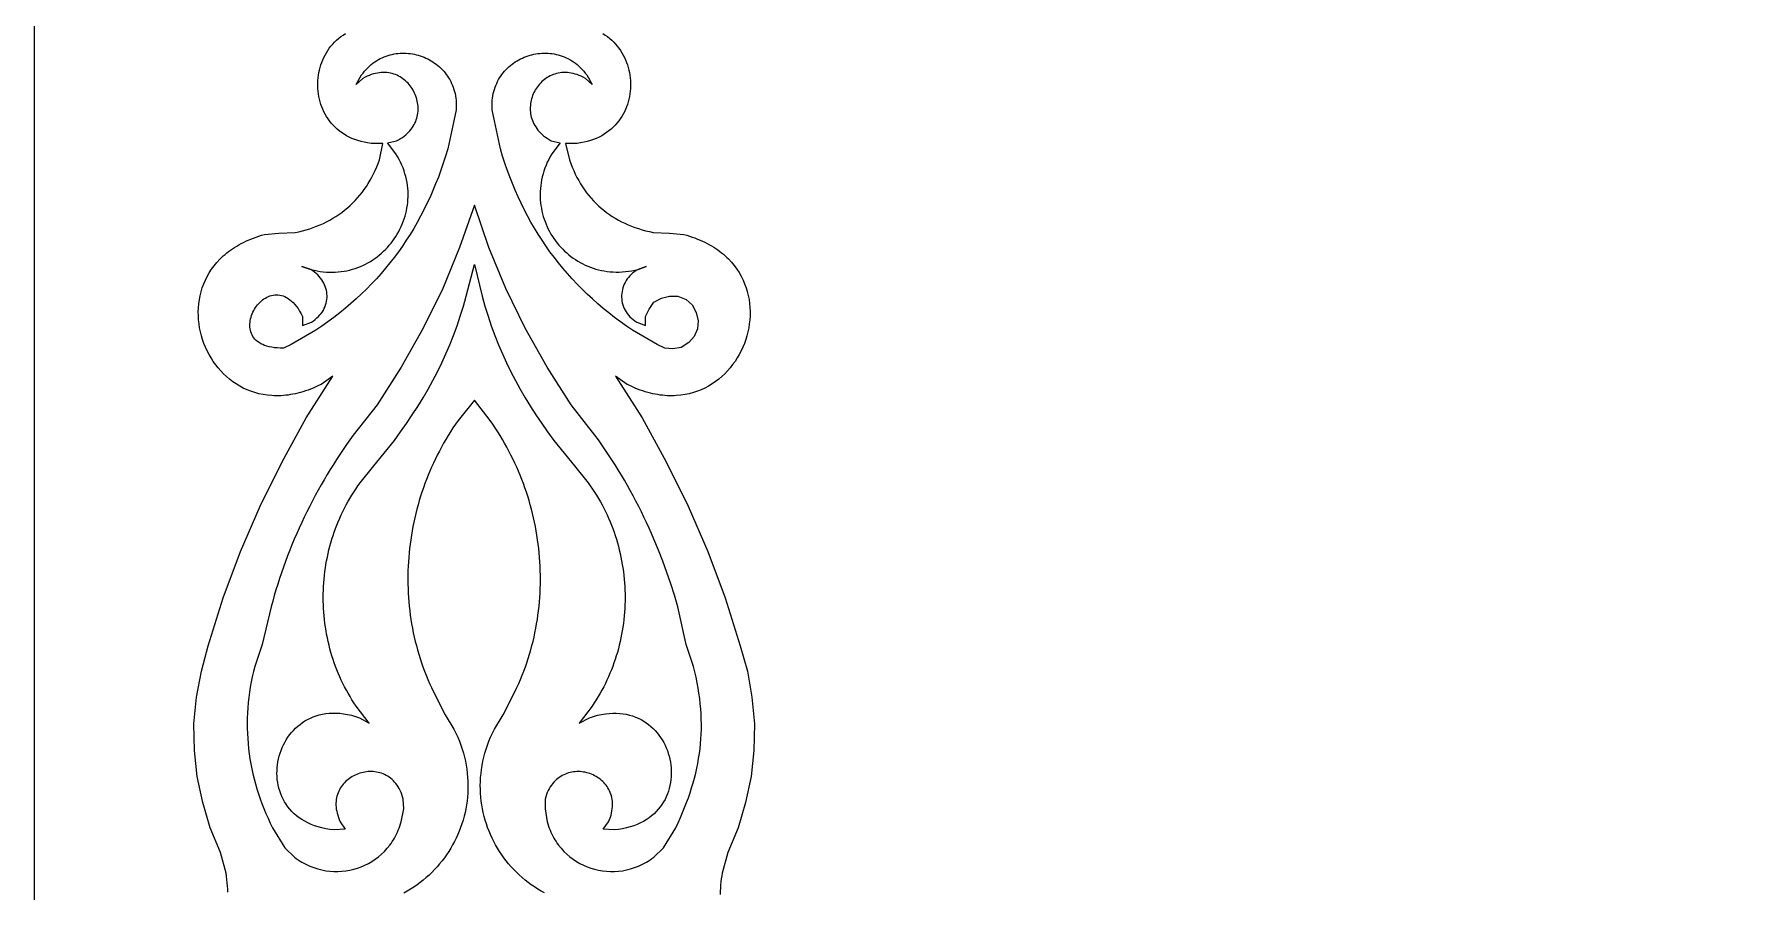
# Model space of a CAD drawing. Extents: x 1253 to 3196, y -152 to 898.
# Drawn here: x 1253 to 1790, y 116 to 385 of the extents above; entities that cross this region are included whole.
import ezdxf

# ---------------------------------------------------------------- set-up
doc = ezdxf.new("R2010")
doc.units = 0
doc.layers.add('LAYER_1', color=18, linetype='CONTINUOUS')

msp = doc.modelspace()

# ---------------------------------------------------------------- linework, layer by layer
at = {"layer": 'LAYER_1'}
for points in [[(2652.53, 897.74), (1252.53, 897.74), (1252.53, -152.26), (2652.53, -152.26)], [(1332.99, 287.97), (1330.63, 286.89), (1329.62, 286.89), (1328.66, 286.93), (1327.76, 287.01), (1326.92, 287.13), (1326.14, 287.29), (1325.4, 287.49), (1324.72, 287.72), (1324.1, 287.98), (1323.52, 288.27), (1322.99, 288.6), (1322.51, 288.94), (1322.08, 289.32), (1321.69, 289.71), (1321.35, 290.13), (1321.05, 290.57), (1320.79, 291.02), (1320.58, 291.49), (1320.4, 291.97), (1320.27, 292.47), (1320.17, 292.97), (1320.11, 293.48), (1320.09, 294), (1320.1, 294.53), (1320.14, 295.05), (1320.22, 295.58), (1320.32, 296.11), (1320.46, 296.63), (1320.63, 297.15), (1320.83, 297.66), (1321.05, 298.16), (1321.3, 298.65), (1321.57, 299.13), (1321.87, 299.59), (1322.19, 300.04), (1322.53, 300.47), (1322.89, 300.88), (1323.27, 301.27), (1323.66, 301.64), (1324.08, 301.98), (1324.51, 302.29), (1324.95, 302.57), (1325.41, 302.83), (1325.88, 303.05), (1326.36, 303.23), (1326.86, 303.38), (1327.36, 303.49), (1327.87, 303.56), (1328.38, 303.59), (1328.9, 303.57), (1329.43, 303.51), (1329.96, 303.4), (1330.49, 303.24), (1331.02, 303.02), (1331.55, 302.76), (1332.08, 302.44), (1332.61, 302.06), (1333.14, 301.62), (1333.66, 301.13), (1334.18, 300.57), (1334.69, 299.94), (1335.19, 299.25), (1335.68, 298.49), (1336.16, 297.66), (1336.63, 296.76), (1336.63, 293.97), (1339.42, 295.05), (1340.03, 295.45), (1340.59, 295.88), (1341.11, 296.33), (1341.59, 296.8), (1342.03, 297.29), (1342.43, 297.78), (1342.8, 298.3), (1343.12, 298.82), (1343.4, 299.36), (1343.64, 299.91), (1343.84, 300.46), (1344.01, 301.02), (1344.13, 301.59), (1344.22, 302.16), (1344.26, 302.73), (1344.27, 303.31), (1344.24, 303.88), (1344.17, 304.46), (1344.06, 305.03), (1343.91, 305.59), (1343.73, 306.16), (1343.5, 306.71), (1343.24, 307.25), (1342.94, 307.79), (1342.61, 308.32), (1342.23, 308.83), (1341.82, 309.33), (1341.37, 309.81), (1340.89, 310.28), (1340.37, 310.72), (1339.81, 311.15), (1339.21, 311.56), (1336.42, 312.42), (1339.21, 311.56), (1340.19, 311.31), (1341.17, 311.1), (1342.13, 310.94), (1343.1, 310.81), (1344.05, 310.72), (1345, 310.67), (1345.94, 310.66), (1346.87, 310.69), (1347.79, 310.75), (1348.69, 310.85), (1349.59, 310.98), (1350.48, 311.15), (1351.35, 311.35), (1352.21, 311.59), (1353.06, 311.85), (1353.9, 312.15), (1354.72, 312.47), (1355.52, 312.83), (1356.31, 313.21), (1357.08, 313.63), (1357.84, 314.06), (1358.58, 314.53), (1359.29, 315.02), (1360, 315.54), (1360.68, 316.08), (1361.34, 316.64), (1361.98, 317.23), (1362.6, 317.84), (1363.2, 318.47), (1363.77, 319.12), (1364.33, 319.79), (1364.86, 320.48), (1365.36, 321.18), (1365.84, 321.91), (1366.3, 322.65), (1366.73, 323.4), (1367.13, 324.17), (1367.51, 324.96), (1367.85, 325.75), (1368.17, 326.56), (1368.47, 327.39), (1368.73, 328.22), (1368.96, 329.06), (1369.16, 329.92), (1369.33, 330.78), (1369.47, 331.65), (1369.57, 332.53), (1369.64, 333.41), (1369.68, 334.3), (1369.69, 335.2), (1369.66, 336.1), (1369.59, 337), (1369.49, 337.9), (1369.35, 338.81), (1369.17, 339.72), (1368.96, 340.63), (1368.7, 341.54), (1368.41, 342.44), (1368.08, 343.35), (1367.71, 344.25), (1367.3, 345.15), (1366.84, 346.04), (1366.35, 346.93), (1365.81, 347.82), (1363.24, 351.25), (1366.02, 351.89), (1366.67, 352.22), (1367.29, 352.58), (1367.87, 352.95), (1368.41, 353.33), (1368.92, 353.74), (1369.4, 354.16), (1369.84, 354.59), (1370.25, 355.04), (1370.63, 355.5), (1370.97, 355.97), (1371.29, 356.45), (1371.57, 356.94), (1371.82, 357.44), (1372.05, 357.95), (1372.24, 358.47), (1372.4, 358.99), (1372.54, 359.51), (1372.65, 360.04), (1372.73, 360.57), (1372.78, 361.11), (1372.81, 361.64), (1372.81, 362.18), (1372.79, 362.71), (1372.74, 363.24), (1372.66, 363.77), (1372.56, 364.29), (1372.44, 364.81), (1372.3, 365.32), (1372.13, 365.83), (1371.94, 366.33), (1371.72, 366.82), (1371.49, 367.29), (1371.23, 367.76), (1370.96, 368.22), (1370.66, 368.66), (1370.35, 369.09), (1370.01, 369.5), (1369.66, 369.9), (1369.29, 370.28), (1368.9, 370.64), (1368.49, 370.99), (1368.07, 371.31), (1367.63, 371.61), (1367.18, 371.89), (1366.71, 372.15), (1366.22, 372.39), (1365.73, 372.6), (1365.21, 372.78), (1364.69, 372.94), (1364.15, 373.07), (1363.6, 373.17), (1363.03, 373.24), (1362.46, 373.28), (1361.87, 373.29), (1361.28, 373.26), (1360.67, 373.21), (1360.05, 373.11), (1359.43, 372.99), (1358.8, 372.82), (1358.15, 372.62), (1357.5, 372.38), (1356.85, 372.1), (1356.18, 371.78), (1355.51, 371.41), (1353.37, 369.48), (1355.08, 372.49), (1355.55, 373.1), (1356.03, 373.69), (1356.53, 374.25), (1357.04, 374.77), (1357.57, 375.27), (1358.11, 375.73), (1358.66, 376.17), (1359.22, 376.57), (1359.79, 376.95), (1360.38, 377.3), (1360.97, 377.62), (1361.57, 377.91), (1362.17, 378.18), (1362.79, 378.41), (1363.41, 378.62), (1364.03, 378.81), (1364.66, 378.96), (1365.29, 379.09), (1365.93, 379.19), (1366.56, 379.27), (1367.2, 379.32), (1367.84, 379.35), (1368.48, 379.35), (1369.12, 379.33), (1369.75, 379.28), (1370.38, 379.21), (1371.01, 379.12), (1371.64, 379), (1372.25, 378.86), (1372.87, 378.69), (1373.48, 378.5), (1374.07, 378.29), (1374.67, 378.06), (1375.25, 377.81), (1375.82, 377.53), (1376.38, 377.24), (1376.93, 376.92), (1377.47, 376.58), (1378, 376.23), (1378.51, 375.85), (1379.01, 375.45), (1379.49, 375.03), (1379.96, 374.6), (1380.41, 374.14), (1380.84, 373.67), (1381.25, 373.18), (1381.65, 372.67), (1382.02, 372.14), (1382.38, 371.6), (1382.71, 371.04), (1383.02, 370.46), (1383.31, 369.86), (1383.57, 369.25), (1383.81, 368.63), (1384.03, 367.98), (1384.22, 367.33), (1384.38, 366.65), (1384.51, 365.97), (1384.62, 365.26), (1384.69, 364.55), (1384.74, 363.82), (1384.75, 363.07), (1384.74, 362.32), (1384.69, 361.55), (1384.04, 358.11), (1382.11, 349.32), (1381.43, 347.07), (1380.7, 344.85), (1379.94, 342.66), (1379.15, 340.5), (1378.31, 338.38), (1377.44, 336.29), (1376.54, 334.23), (1375.59, 332.2), (1374.61, 330.2), (1373.59, 328.24), (1372.53, 326.3), (1371.43, 324.4), (1370.29, 322.52), (1369.12, 320.68), (1367.9, 318.86), (1366.64, 317.08), (1365.34, 315.32), (1364, 313.6), (1362.62, 311.9), (1361.2, 310.24), (1359.73, 308.6), (1358.22, 306.99), (1356.67, 305.41), (1355.08, 303.86), (1353.44, 302.34), (1351.75, 300.85), (1350.03, 299.38), (1348.25, 297.94), (1346.44, 296.53), (1344.57, 295.15), (1342.67, 293.8), (1340.71, 292.47)], [(1447.76, 287.97), (1440.04, 292.47), (1438.11, 293.78), (1436.22, 295.12), (1434.38, 296.5), (1432.58, 297.9), (1430.82, 299.33), (1429.1, 300.8), (1427.42, 302.29), (1425.78, 303.82), (1424.18, 305.38), (1422.63, 306.96), (1421.11, 308.58), (1419.64, 310.22), (1418.2, 311.9), (1416.81, 313.61), (1415.46, 315.34), (1414.14, 317.11), (1412.87, 318.9), (1411.64, 320.73), (1410.45, 322.58), (1409.3, 324.47), (1408.19, 326.38), (1407.12, 328.32), (1406.09, 330.29), (1405.1, 332.29), (1404.15, 334.32), (1403.25, 336.38), (1402.38, 338.46), (1401.55, 340.58), (1400.76, 342.72), (1400.01, 344.89), (1399.3, 347.09), (1398.63, 349.32), (1396.7, 358.11), (1396.06, 361.55), (1396.01, 362.32), (1395.99, 363.07), (1396.01, 363.82), (1396.05, 364.55), (1396.13, 365.26), (1396.24, 365.97), (1396.37, 366.65), (1396.53, 367.33), (1396.72, 367.98), (1396.93, 368.63), (1397.17, 369.25), (1397.44, 369.86), (1397.72, 370.46), (1398.04, 371.04), (1398.37, 371.6), (1398.72, 372.14), (1399.1, 372.67), (1399.49, 373.18), (1399.91, 373.67), (1400.34, 374.14), (1400.79, 374.6), (1401.26, 375.03), (1401.74, 375.45), (1402.24, 375.85), (1402.75, 376.23), (1403.27, 376.58), (1403.81, 376.92), (1404.36, 377.24), (1404.93, 377.53), (1405.5, 377.81), (1406.08, 378.06), (1406.67, 378.29), (1407.27, 378.5), (1407.88, 378.69), (1408.49, 378.86), (1409.11, 379), (1409.73, 379.12), (1410.36, 379.21), (1411, 379.28), (1411.63, 379.33), (1412.27, 379.35), (1412.91, 379.35), (1413.54, 379.32), (1414.18, 379.27), (1414.82, 379.19), (1415.45, 379.09), (1416.09, 378.96), (1416.71, 378.81), (1417.34, 378.62), (1417.96, 378.41), (1418.57, 378.18), (1419.18, 377.91), (1419.78, 377.62), (1420.37, 377.3), (1420.95, 376.95), (1421.52, 376.57), (1422.09, 376.17), (1422.64, 375.73), (1423.18, 375.27), (1423.7, 374.77), (1424.21, 374.25), (1424.71, 373.69), (1425.2, 373.1), (1425.66, 372.49), (1427.38, 369.48), (1425.23, 371.41), (1424.58, 371.77), (1423.93, 372.08), (1423.29, 372.36), (1422.65, 372.6), (1422.03, 372.8), (1421.4, 372.96), (1420.79, 373.09), (1420.18, 373.18), (1419.58, 373.24), (1419, 373.27), (1418.42, 373.26), (1417.85, 373.23), (1417.29, 373.17), (1416.74, 373.07), (1416.21, 372.95), (1415.69, 372.8), (1415.17, 372.63), (1414.68, 372.43), (1414.19, 372.2), (1413.72, 371.95), (1413.27, 371.68), (1412.83, 371.39), (1412.4, 371.08), (1411.99, 370.75), (1411.6, 370.4), (1411.23, 370.03), (1410.87, 369.64), (1410.53, 369.24), (1410.21, 368.83), (1409.91, 368.39), (1409.63, 367.95), (1409.36, 367.49), (1409.12, 367.03), (1408.9, 366.55), (1408.7, 366.06), (1408.52, 365.56), (1408.37, 365.06), (1408.24, 364.55), (1408.13, 364.03), (1408.05, 363.51), (1407.99, 362.98), (1407.95, 362.45), (1407.94, 361.92), (1407.96, 361.39), (1408, 360.86), (1408.07, 360.33), (1408.17, 359.79), (1408.29, 359.27), (1408.45, 358.74), (1408.63, 358.22), (1408.84, 357.7), (1409.09, 357.2), (1409.36, 356.69), (1409.66, 356.2), (1410, 355.71), (1410.36, 355.24), (1410.76, 354.77), (1411.2, 354.32), (1411.66, 353.88), (1412.16, 353.45), (1412.69, 353.04), (1413.26, 352.64), (1413.87, 352.26), (1414.51, 351.89), (1417.29, 351.25), (1414.72, 347.82), (1414.21, 346.92), (1413.74, 346.02), (1413.3, 345.12), (1412.91, 344.21), (1412.56, 343.3), (1412.25, 342.39), (1411.97, 341.47), (1411.73, 340.56), (1411.53, 339.65), (1411.36, 338.74), (1411.23, 337.83), (1411.14, 336.92), (1411.08, 336.02), (1411.06, 335.12), (1411.07, 334.23), (1411.11, 333.34), (1411.18, 332.46), (1411.29, 331.58), (1411.43, 330.72), (1411.6, 329.86), (1411.8, 329.01), (1412.03, 328.17), (1412.29, 327.34), (1412.58, 326.53), (1412.9, 325.72), (1413.24, 324.93), (1413.62, 324.15), (1414.02, 323.39), (1414.44, 322.64), (1414.89, 321.91), (1415.37, 321.19), (1415.87, 320.49), (1416.4, 319.81), (1416.95, 319.15), (1417.52, 318.5), (1418.12, 317.88), (1418.73, 317.28), (1419.37, 316.7), (1420.03, 316.14), (1420.71, 315.6), (1421.41, 315.09), (1422.13, 314.61), (1422.87, 314.14), (1423.62, 313.71), (1424.4, 313.3), (1425.19, 312.92), (1426, 312.56), (1426.82, 312.24), (1427.66, 311.94), (1428.51, 311.68), (1429.38, 311.45), (1430.27, 311.24), (1431.16, 311.07), (1432.07, 310.94), (1432.99, 310.84), (1433.93, 310.77), (1434.87, 310.74), (1435.82, 310.74), (1436.79, 310.78), (1437.77, 310.86), (1438.75, 310.98), (1439.74, 311.13), (1440.74, 311.33), (1441.75, 311.56), (1444.32, 312.42), (1441.75, 311.56), (1441.16, 311.22), (1440.6, 310.84), (1440.07, 310.43), (1439.58, 310), (1439.13, 309.54), (1438.71, 309.06), (1438.33, 308.56), (1437.99, 308.03), (1437.68, 307.5), (1437.41, 306.94), (1437.18, 306.38), (1436.99, 305.8), (1436.83, 305.21), (1436.71, 304.62), (1436.63, 304.02), (1436.59, 303.42), (1436.58, 302.82), (1436.62, 302.22), (1436.69, 301.62), (1436.81, 301.03), (1436.96, 300.45), (1437.15, 299.87), (1437.39, 299.31), (1437.66, 298.75), (1437.97, 298.22), (1438.33, 297.7), (1438.72, 297.2), (1439.16, 296.72), (1439.64, 296.26), (1440.16, 295.83), (1440.72, 295.42), (1441.32, 295.05), (1444.11, 293.97), (1444.11, 296.76), (1445.18, 299.12), (1446.69, 301.27), (1449.05, 302.55), (1451.62, 303.2), (1454.19, 303.2), (1456.77, 302.12), (1458.7, 300.41), (1459.98, 298.05), (1460.63, 295.47), (1460.41, 292.9), (1459.34, 290.54), (1457.63, 288.61), (1455.27, 287.11), (1452.69, 286.68), (1450.12, 286.89)], [(1331.06, 130.29), (1334.06, 127.29), (1334.64, 126.87), (1335.22, 126.48), (1335.81, 126.1), (1336.41, 125.75), (1337.01, 125.41), (1337.62, 125.1), (1338.23, 124.81), (1338.85, 124.54), (1340.09, 124.06), (1341.34, 123.66), (1342.6, 123.34), (1343.87, 123.09), (1345.14, 122.93), (1346.41, 122.84), (1347.68, 122.83), (1348.94, 122.89), (1350.18, 123.03), (1351.42, 123.24), (1352.63, 123.52), (1353.83, 123.88), (1355, 124.3), (1356.14, 124.79), (1357.26, 125.35), (1358.34, 125.98), (1359.38, 126.68), (1360.39, 127.44), (1361.35, 128.26), (1362.27, 129.15), (1363.13, 130.1), (1363.94, 131.12), (1364.33, 131.65), (1364.7, 132.19), (1365.06, 132.75), (1365.4, 133.33), (1365.72, 133.92), (1366.03, 134.52), (1366.32, 135.14), (1366.6, 135.77), (1366.86, 136.42), (1367.1, 137.08), (1367.32, 137.75), (1367.53, 138.44), (1368.39, 142.52), (1368.17, 145.52), (1367.96, 146.25), (1367.73, 146.94), (1367.47, 147.6), (1367.19, 148.23), (1366.88, 148.82), (1366.55, 149.37), (1366.2, 149.9), (1365.84, 150.39), (1365.45, 150.85), (1365.05, 151.28), (1364.63, 151.67), (1364.2, 152.04), (1363.75, 152.38), (1363.29, 152.68), (1362.81, 152.95), (1362.33, 153.2), (1361.84, 153.42), (1361.34, 153.61), (1360.83, 153.77), (1360.32, 153.9), (1359.8, 154), (1359.27, 154.08), (1358.75, 154.13), (1358.22, 154.16), (1357.69, 154.16), (1357.17, 154.13), (1356.64, 154.08), (1356.12, 154.01), (1355.6, 153.91), (1355.08, 153.79), (1354.57, 153.64), (1354.07, 153.47), (1353.58, 153.28), (1353.1, 153.07), (1352.62, 152.84), (1352.16, 152.58), (1351.71, 152.3), (1351.28, 152.01), (1350.86, 151.69), (1350.45, 151.35), (1350.06, 151), (1349.7, 150.62), (1349.35, 150.23), (1349.02, 149.82), (1348.71, 149.39), (1348.42, 148.94), (1348.16, 148.48), (1347.93, 148), (1347.72, 147.51), (1347.53, 147), (1347.38, 146.47), (1347.25, 145.93), (1347.16, 145.38), (1347.09, 144.81), (1347.06, 144.22), (1347.07, 143.63), (1347.1, 143.02), (1347.18, 142.4), (1347.29, 141.77), (1347.44, 141.13), (1347.62, 140.47), (1347.85, 139.81), (1348.12, 139.13), (1348.43, 138.44), (1349.94, 136.09), (1346.5, 135.87), (1345.16, 136.03), (1343.87, 136.24), (1342.64, 136.51), (1341.46, 136.82), (1340.34, 137.19), (1339.27, 137.6), (1338.26, 138.06), (1337.29, 138.56), (1336.39, 139.11), (1335.53, 139.69), (1334.73, 140.31), (1333.98, 140.96), (1333.28, 141.65), (1332.63, 142.37), (1332.03, 143.11), (1331.48, 143.89), (1330.98, 144.68), (1330.53, 145.5), (1330.12, 146.34), (1329.77, 147.2), (1329.46, 148.07), (1329.2, 148.96), (1328.98, 149.85), (1328.81, 150.76), (1328.69, 151.68), (1328.61, 152.6), (1328.58, 153.52), (1328.59, 154.45), (1328.64, 155.37), (1328.74, 156.3), (1328.88, 157.21), (1329.06, 158.12), (1329.29, 159.03), (1329.55, 159.92), (1329.86, 160.79), (1330.21, 161.65), (1330.59, 162.5), (1331.02, 163.32), (1331.49, 164.13), (1331.99, 164.9), (1332.53, 165.66), (1333.11, 166.38), (1333.73, 167.08), (1334.38, 167.74), (1335.07, 168.37), (1335.8, 168.96), (1336.56, 169.52), (1337.35, 170.03), (1338.18, 170.5), (1339.05, 170.93), (1339.95, 171.31), (1340.88, 171.64), (1341.84, 171.92), (1342.83, 172.15), (1343.86, 172.32), (1344.92, 172.44), (1346.01, 172.49), (1347.12, 172.49), (1348.27, 172.42), (1349.45, 172.29), (1350.65, 172.08), (1351.89, 171.81), (1353.15, 171.47), (1354.44, 171.05), (1357.44, 169.34), (1353.37, 174.7), (1352.71, 175.68), (1352.08, 176.66), (1351.47, 177.66), (1350.88, 178.68), (1350.32, 179.7), (1349.77, 180.73), (1349.25, 181.77), (1348.74, 182.82), (1348.26, 183.88), (1347.8, 184.95), (1347.36, 186.03), (1346.95, 187.12), (1346.55, 188.21), (1346.18, 189.31), (1345.82, 190.42), (1345.49, 191.53), (1345.18, 192.65), (1344.89, 193.77), (1344.63, 194.9), (1344.38, 196.04), (1344.15, 197.18), (1343.95, 198.32), (1343.77, 199.47), (1343.61, 200.62), (1343.47, 201.77), (1343.35, 202.92), (1343.26, 204.08), (1343.18, 205.24), (1343.13, 206.4), (1343.09, 207.56), (1343.08, 208.72), (1343.09, 209.88), (1343.12, 211.04), (1343.18, 212.2), (1343.25, 213.35), (1343.35, 214.51), (1343.46, 215.66), (1343.6, 216.82), (1343.76, 217.97), (1343.94, 219.11), (1344.14, 220.25), (1344.37, 221.39), (1344.61, 222.53), (1344.88, 223.66), (1345.16, 224.78), (1345.47, 225.9), (1345.8, 227.01), (1346.15, 228.12), (1346.53, 229.22), (1346.92, 230.31), (1347.33, 231.39), (1347.77, 232.47), (1348.23, 233.54), (1348.7, 234.6), (1349.2, 235.65), (1349.72, 236.69), (1350.27, 237.72), (1350.83, 238.74), (1351.41, 239.75), (1352.02, 240.75), (1352.65, 241.74), (1353.3, 242.72), (1353.96, 243.68), (1354.65, 244.63), (1358.95, 250), (1365.38, 257.93), (1367.33, 260.61), (1369.21, 263.27), (1371, 265.94), (1372.73, 268.61), (1374.37, 271.29), (1375.94, 273.99), (1377.44, 276.71), (1378.87, 279.45), (1380.23, 282.24), (1381.52, 285.06), (1382.74, 287.93), (1383.9, 290.85), (1385, 293.84), (1386.03, 296.88), (1387, 300), (1387.91, 303.2), (1390.48, 313.07), (1392.84, 303.2), (1393.75, 300), (1394.72, 296.88), (1395.75, 293.84), (1396.84, 290.85), (1398, 287.93), (1399.23, 285.06), (1400.52, 282.24), (1401.88, 279.45), (1403.3, 276.71), (1404.8, 273.99), (1406.38, 271.29), (1408.02, 268.61), (1409.74, 265.94), (1411.54, 263.27), (1413.41, 260.61), (1415.36, 257.93), (1421.8, 250), (1426.09, 244.63), (1426.78, 243.68), (1427.45, 242.72), (1428.1, 241.74), (1428.72, 240.75), (1429.33, 239.75), (1429.92, 238.74), (1430.48, 237.72), (1431.02, 236.69), (1431.54, 235.65), (1432.04, 234.6), (1432.52, 233.54), (1432.98, 232.47), (1433.41, 231.39), (1433.83, 230.31), (1434.22, 229.22), (1434.59, 228.12), (1434.94, 227.01), (1435.27, 225.9), (1435.58, 224.78), (1435.87, 223.66), (1436.13, 222.53), (1436.38, 221.39), (1436.6, 220.25), (1436.8, 219.11), (1436.99, 217.97), (1437.14, 216.82), (1437.28, 215.66), (1437.4, 214.51), (1437.49, 213.35), (1437.57, 212.2), (1437.62, 211.04), (1437.65, 209.88), (1437.66, 208.72), (1437.65, 207.56), (1437.62, 206.4), (1437.57, 205.24), (1437.49, 204.08), (1437.39, 202.92), (1437.28, 201.77), (1437.14, 200.62), (1436.98, 199.47), (1436.8, 198.32), (1436.59, 197.18), (1436.37, 196.04), (1436.12, 194.9), (1435.85, 193.77), (1435.57, 192.65), (1435.25, 191.53), (1434.92, 190.42), (1434.57, 189.31), (1434.2, 188.21), (1433.8, 187.12), (1433.38, 186.03), (1432.94, 184.95), (1432.48, 183.88), (1432, 182.82), (1431.5, 181.77), (1430.98, 180.73), (1430.43, 179.7), (1429.86, 178.68), (1429.27, 177.66), (1428.66, 176.66), (1428.03, 175.68), (1427.38, 174.7), (1423.3, 169.34), (1426.52, 171.05), (1427.8, 171.46), (1429.06, 171.8), (1430.29, 172.07), (1431.49, 172.27), (1432.66, 172.4), (1433.8, 172.46), (1434.91, 172.46), (1435.99, 172.4), (1437.04, 172.29), (1438.06, 172.11), (1439.05, 171.88), (1440.01, 171.6), (1440.93, 171.26), (1441.82, 170.88), (1442.68, 170.45), (1443.5, 169.98), (1444.29, 169.46), (1445.05, 168.9), (1445.77, 168.31), (1446.45, 167.68), (1447.1, 167.02), (1447.71, 166.32), (1448.28, 165.59), (1448.82, 164.84), (1449.31, 164.06), (1449.77, 163.26), (1450.2, 162.43), (1450.58, 161.59), (1450.92, 160.72), (1451.22, 159.85), (1451.48, 158.96), (1451.7, 158.06), (1451.88, 157.15), (1452.01, 156.23), (1452.11, 155.31), (1452.16, 154.38), (1452.16, 153.46), (1452.13, 152.54), (1452.05, 151.62), (1451.92, 150.7), (1451.75, 149.79), (1451.53, 148.9), (1451.27, 148.01), (1450.96, 147.14), (1450.6, 146.29), (1450.19, 145.45), (1449.74, 144.63), (1449.24, 143.84), (1448.69, 143.07), (1448.09, 142.33), (1447.44, 141.61), (1446.74, 140.93), (1445.99, 140.28), (1445.18, 139.66), (1444.33, 139.08), (1443.42, 138.54), (1442.47, 138.04), (1441.45, 137.58), (1440.39, 137.17), (1439.27, 136.81), (1438.1, 136.5), (1436.87, 136.23), (1435.58, 136.02), (1434.24, 135.87), (1430.81, 136.09), (1432.53, 138.44), (1432.82, 139.14), (1433.06, 139.82), (1433.27, 140.5), (1433.44, 141.16), (1433.57, 141.81), (1433.67, 142.45), (1433.73, 143.07), (1433.75, 143.68), (1433.74, 144.28), (1433.7, 144.87), (1433.62, 145.44), (1433.52, 146), (1433.39, 146.54), (1433.22, 147.06), (1433.03, 147.58), (1432.82, 148.07), (1432.58, 148.55), (1432.31, 149.01), (1432.03, 149.46), (1431.72, 149.88), (1431.38, 150.29), (1431.03, 150.68), (1430.67, 151.05), (1430.28, 151.41), (1429.87, 151.74), (1429.46, 152.06), (1429.02, 152.35), (1428.58, 152.62), (1428.12, 152.87), (1427.65, 153.1), (1427.17, 153.31), (1426.68, 153.5), (1426.18, 153.67), (1425.67, 153.81), (1425.16, 153.92), (1424.65, 154.02), (1424.13, 154.09), (1423.61, 154.14), (1423.08, 154.16), (1422.56, 154.15), (1422.03, 154.12), (1421.51, 154.07), (1420.99, 153.99), (1420.48, 153.88), (1419.97, 153.74), (1419.46, 153.58), (1418.96, 153.39), (1418.47, 153.17), (1417.99, 152.92), (1417.52, 152.65), (1417.06, 152.34), (1416.61, 152.01), (1416.18, 151.64), (1415.75, 151.25), (1415.35, 150.82), (1414.96, 150.36), (1414.59, 149.87), (1414.24, 149.35), (1413.91, 148.79), (1413.59, 148.21), (1413.3, 147.59), (1413.04, 146.93), (1412.79, 146.24), (1412.58, 145.52), (1412.58, 142.52), (1413.22, 138.44), (1413.42, 137.75), (1413.65, 137.08), (1413.89, 136.42), (1414.15, 135.77), (1414.42, 135.14), (1414.71, 134.52), (1415.02, 133.92), (1415.35, 133.33), (1415.69, 132.75), (1416.05, 132.19), (1416.42, 131.65), (1416.8, 131.12), (1417.61, 130.1), (1418.48, 129.15), (1419.4, 128.26), (1420.36, 127.44), (1421.36, 126.68), (1422.41, 125.98), (1423.49, 125.35), (1424.6, 124.79), (1425.75, 124.3), (1426.92, 123.88), (1428.11, 123.52), (1429.33, 123.24), (1430.56, 123.03), (1431.81, 122.89), (1433.07, 122.83), (1434.33, 122.84), (1435.6, 122.93), (1436.87, 123.09), (1438.14, 123.34), (1439.4, 123.66), (1440.66, 124.06), (1441.9, 124.54), (1442.52, 124.81), (1443.13, 125.1), (1443.73, 125.41), (1444.34, 125.75), (1444.93, 126.1), (1445.52, 126.48), (1446.11, 126.87), (1446.69, 127.29), (1449.69, 130.29), (1453.55, 136.51), (1454.3, 138.12), (1455.01, 139.71), (1455.69, 141.29), (1456.33, 142.86), (1456.94, 144.42), (1457.5, 145.97), (1458.04, 147.52), (1458.53, 149.06), (1458.99, 150.6), (1459.41, 152.13), (1459.8, 153.66), (1460.15, 155.19), (1460.46, 156.71), (1460.73, 158.24), (1460.96, 159.77), (1461.16, 161.3), (1461.32, 162.84), (1461.45, 164.38), (1461.53, 165.93), (1461.58, 167.49), (1461.59, 169.05), (1461.56, 170.63), (1461.49, 172.21), (1461.38, 173.81), (1461.24, 175.42), (1461.05, 177.04), (1460.83, 178.68), (1460.57, 180.34), (1460.27, 182.01), (1459.93, 183.7), (1459.55, 185.41), (1459.13, 187.14), (1456.77, 194), (1454.19, 205.8), (1453.13, 209.41), (1451.98, 213), (1450.77, 216.55), (1449.48, 220.08), (1448.12, 223.58), (1446.69, 227.04), (1445.94, 228.77), (1445.18, 230.48), (1444.4, 232.18), (1443.59, 233.88), (1442.78, 235.56), (1441.94, 237.24), (1441.08, 238.91), (1440.21, 240.57), (1439.31, 242.22), (1438.4, 243.86), (1437.47, 245.48), (1436.52, 247.1), (1435.55, 248.71), (1434.56, 250.31), (1433.55, 251.89), (1432.53, 253.47), (1431.48, 255.03), (1430.42, 256.58), (1429.34, 258.12), (1428.24, 259.65), (1420.73, 269.09), (1413.22, 280.89), (1406.35, 293.11), (1400.35, 305.56), (1394.99, 318.43), (1390.48, 331.73), (1385.76, 318.43), (1380.61, 305.56), (1374.39, 293.11), (1367.53, 280.89), (1360.02, 269.09), (1352.51, 259.65), (1351.44, 258.16), (1350.38, 256.65), (1349.33, 255.12), (1348.3, 253.58), (1347.28, 252.01), (1346.28, 250.44), (1345.29, 248.84), (1344.32, 247.23), (1343.36, 245.61), (1342.42, 243.98), (1341.5, 242.33), (1340.59, 240.67), (1339.71, 238.99), (1338.84, 237.31), (1337.99, 235.61), (1337.15, 233.91), (1336.34, 232.19), (1335.55, 230.47), (1334.77, 228.74), (1334.02, 227), (1333.29, 225.26), (1332.58, 223.51), (1331.89, 221.75), (1331.23, 219.99), (1330.59, 218.22), (1329.97, 216.46), (1329.37, 214.68), (1328.8, 212.91), (1328.26, 211.13), (1327.73, 209.36), (1327.24, 207.58), (1326.77, 205.8), (1323.98, 194), (1321.62, 187.14), (1321.21, 185.51), (1320.84, 183.88), (1320.51, 182.25), (1320.21, 180.63), (1319.96, 179.01), (1319.74, 177.38), (1319.57, 175.76), (1319.43, 174.15), (1319.33, 172.53), (1319.27, 170.92), (1319.24, 169.31), (1319.26, 167.71), (1319.31, 166.1), (1319.4, 164.51), (1319.52, 162.91), (1319.69, 161.32), (1319.89, 159.73), (1320.12, 158.15), (1320.4, 156.57), (1320.71, 154.99), (1321.05, 153.42), (1321.43, 151.86), (1321.85, 150.3), (1322.31, 148.74), (1322.79, 147.19), (1323.32, 145.65), (1323.88, 144.11), (1324.47, 142.58), (1325.1, 141.05), (1325.77, 139.53), (1326.46, 138.02), (1327.2, 136.51)]]:
    msp.add_lwpolyline(points, close=True, dxfattribs=at)
for points in [[(1313.2, 116.31), (1313.16, 117.32), (1313.1, 118.33), (1313.01, 119.33), (1312.9, 120.34), (1312.76, 121.35), (1312.61, 122.35), (1310.89, 128.79), (1307.68, 136.51), (1305.32, 144.45), (1303.6, 152.6), (1302.74, 160.75), (1302.53, 169.12), (1303.38, 177.49), (1304.89, 185.64), (1307.03, 193.58), (1311.75, 208.59), (1317.11, 223.18), (1323.34, 237.34), (1330.2, 251.28), (1337.71, 265.01), (1346.07, 278.1), (1342.43, 275.52), (1341.6, 275.12), (1340.77, 274.74), (1339.95, 274.38), (1339.13, 274.05), (1338.32, 273.75), (1337.52, 273.47), (1336.73, 273.22), (1335.94, 272.99), (1335.15, 272.78), (1334.37, 272.6), (1333.6, 272.44), (1332.84, 272.3), (1332.08, 272.18), (1331.33, 272.09), (1330.59, 272.02), (1329.86, 271.97), (1329.13, 271.94), (1328.41, 271.93), (1327.7, 271.95), (1326.99, 271.98), (1325.61, 272.11), (1324.26, 272.31), (1322.94, 272.58), (1321.66, 272.93), (1320.41, 273.35), (1319.2, 273.83), (1318.03, 274.37), (1316.9, 274.98), (1315.8, 275.64), (1314.75, 276.36), (1313.74, 277.13), (1312.78, 277.95), (1311.86, 278.82), (1310.98, 279.74), (1310.15, 280.69), (1309.37, 281.69), (1308.63, 282.72), (1307.94, 283.79), (1307.31, 284.89), (1306.72, 286.01), (1306.19, 287.16), (1305.71, 288.34), (1305.29, 289.54), (1304.92, 290.75), (1304.61, 291.98), (1304.35, 293.23), (1304.15, 294.48), (1304.02, 295.74), (1303.94, 297.01), (1303.92, 298.28), (1303.97, 299.55), (1304.08, 300.81), (1304.26, 302.07), (1304.5, 303.32), (1304.8, 304.56), (1305.18, 305.79), (1305.62, 307), (1306.13, 308.19), (1306.72, 309.36), (1307.37, 310.51), (1308.1, 311.62), (1308.9, 312.71), (1309.77, 313.77), (1310.72, 314.79), (1311.23, 315.29), (1311.75, 315.77), (1312.3, 316.25), (1312.86, 316.72), (1313.44, 317.17), (1314.04, 317.62), (1314.66, 318.05), (1315.31, 318.47), (1315.97, 318.88), (1316.65, 319.28), (1317.35, 319.67), (1318.08, 320.04), (1318.82, 320.4), (1319.59, 320.74), (1320.37, 321.07), (1321.18, 321.39), (1322.01, 321.69), (1322.86, 321.98), (1323.73, 322.25), (1324.62, 322.5), (1329.13, 322.93), (1334.28, 323.15), (1335.44, 323.38), (1336.59, 323.65), (1337.72, 323.95), (1338.84, 324.29), (1339.93, 324.66), (1341.01, 325.06), (1342.07, 325.5), (1343.11, 325.97), (1344.13, 326.47), (1345.13, 327), (1346.1, 327.57), (1347.06, 328.16), (1347.99, 328.78), (1348.9, 329.44), (1349.78, 330.12), (1350.65, 330.84), (1351.48, 331.58), (1352.29, 332.35), (1353.08, 333.15), (1353.84, 333.97), (1354.57, 334.83), (1355.27, 335.71), (1355.95, 336.61), (1356.59, 337.55), (1357.21, 338.5), (1357.8, 339.49), (1358.35, 340.49), (1358.88, 341.52), (1359.37, 342.58), (1359.84, 343.66), (1360.27, 344.76), (1360.66, 345.89), (1361.73, 351.03), (1358.09, 351.03), (1356.99, 351.19), (1355.94, 351.4), (1354.92, 351.65), (1353.94, 351.93), (1353, 352.26), (1352.09, 352.63), (1351.22, 353.03), (1350.39, 353.47), (1349.6, 353.95), (1348.84, 354.45), (1348.12, 354.99), (1347.44, 355.56), (1346.8, 356.15), (1346.19, 356.77), (1345.61, 357.42), (1345.08, 358.08), (1344.58, 358.77), (1344.11, 359.49), (1343.69, 360.22), (1343.3, 360.96), (1342.94, 361.73), (1342.62, 362.5), (1342.34, 363.29), (1342.09, 364.09), (1341.88, 364.91), (1341.7, 365.73), (1341.56, 366.55), (1341.46, 367.38), (1341.39, 368.22), (1341.35, 369.06), (1341.35, 369.9), (1341.39, 370.73), (1341.46, 371.57), (1341.56, 372.4), (1341.7, 373.23), (1341.87, 374.05), (1342.08, 374.86), (1342.33, 375.66), (1342.6, 376.45), (1342.92, 377.23), (1343.26, 377.99), (1343.64, 378.74), (1344.06, 379.47), (1344.5, 380.18), (1344.99, 380.88), (1345.5, 381.55), (1346.05, 382.19), (1346.63, 382.81), (1347.25, 383.41), (1347.9, 383.98), (1348.58, 384.51), (1349.3, 385.02), (1350.05, 385.49)], [(1430.7, 385.49), (1431.45, 385.02), (1432.16, 384.51), (1432.85, 383.97), (1433.5, 383.41), (1434.11, 382.81), (1434.69, 382.19), (1435.24, 381.54), (1435.76, 380.88), (1436.24, 380.18), (1436.69, 379.47), (1437.1, 378.74), (1437.48, 377.99), (1437.83, 377.23), (1438.14, 376.45), (1438.42, 375.66), (1438.66, 374.86), (1438.87, 374.05), (1439.05, 373.23), (1439.19, 372.4), (1439.29, 371.57), (1439.36, 370.73), (1439.4, 369.9), (1439.4, 369.06), (1439.36, 368.22), (1439.29, 367.38), (1439.18, 366.55), (1439.04, 365.73), (1438.87, 364.91), (1438.66, 364.09), (1438.41, 363.29), (1438.12, 362.5), (1437.81, 361.72), (1437.45, 360.96), (1437.06, 360.21), (1436.63, 359.48), (1436.17, 358.77), (1435.67, 358.08), (1435.13, 357.41), (1434.56, 356.77), (1433.95, 356.15), (1433.3, 355.55), (1432.62, 354.99), (1431.9, 354.45), (1431.15, 353.95), (1430.35, 353.47), (1429.52, 353.03), (1428.65, 352.63), (1427.75, 352.26), (1426.8, 351.93), (1425.82, 351.65), (1424.81, 351.4), (1423.75, 351.19), (1422.66, 351.03), (1419.01, 351.03), (1420.3, 345.89), (1420.7, 344.73), (1421.13, 343.6), (1421.58, 342.51), (1422.07, 341.43), (1422.59, 340.39), (1423.14, 339.37), (1423.71, 338.39), (1424.32, 337.43), (1424.95, 336.5), (1425.61, 335.59), (1426.3, 334.72), (1427.01, 333.87), (1427.75, 333.06), (1428.52, 332.27), (1429.31, 331.51), (1430.13, 330.78), (1430.98, 330.08), (1431.85, 329.41), (1432.74, 328.77), (1433.66, 328.15), (1434.61, 327.57), (1435.57, 327.02), (1436.56, 326.49), (1437.58, 326), (1438.61, 325.54), (1439.67, 325.1), (1440.75, 324.7), (1441.85, 324.33), (1442.98, 323.99), (1444.12, 323.68), (1445.29, 323.4), (1446.47, 323.15), (1451.62, 322.93), (1456.12, 322.5), (1457.02, 322.25), (1457.89, 321.98), (1458.74, 321.7), (1459.57, 321.4), (1460.38, 321.08), (1461.17, 320.75), (1461.93, 320.41), (1462.68, 320.05), (1463.4, 319.68), (1464.11, 319.3), (1464.79, 318.9), (1465.45, 318.49), (1466.1, 318.07), (1466.72, 317.64), (1467.32, 317.2), (1467.9, 316.74), (1468.47, 316.28), (1469.01, 315.8), (1469.54, 315.31), (1470.04, 314.82), (1470.99, 313.8), (1471.87, 312.74), (1472.67, 311.66), (1473.4, 310.54), (1474.05, 309.39), (1474.64, 308.22), (1475.15, 307.03), (1475.59, 305.82), (1475.97, 304.6), (1476.27, 303.36), (1476.51, 302.11), (1476.69, 300.85), (1476.8, 299.58), (1476.84, 298.31), (1476.83, 297.04), (1476.75, 295.78), (1476.61, 294.51), (1476.41, 293.26), (1476.16, 292.02), (1475.84, 290.78), (1475.47, 289.57), (1475.05, 288.37), (1474.57, 287.19), (1474.03, 286.04), (1473.45, 284.91), (1472.81, 283.81), (1472.13, 282.74), (1471.39, 281.71), (1470.61, 280.71), (1469.77, 279.76), (1468.9, 278.84), (1467.97, 277.97), (1467.01, 277.15), (1466, 276.37), (1464.94, 275.65), (1463.85, 274.99), (1462.72, 274.38), (1461.55, 273.83), (1460.34, 273.35), (1459.09, 272.94), (1457.81, 272.59), (1456.49, 272.31), (1455.14, 272.11), (1453.75, 271.98), (1453.05, 271.95), (1452.33, 271.93), (1451.61, 271.94), (1450.89, 271.97), (1450.15, 272.02), (1449.41, 272.09), (1448.66, 272.18), (1447.9, 272.3), (1447.14, 272.43), (1446.37, 272.59), (1445.59, 272.78), (1444.81, 272.98), (1444.02, 273.21), (1443.22, 273.47), (1442.42, 273.75), (1441.61, 274.05), (1440.8, 274.38), (1439.98, 274.74), (1439.15, 275.12), (1438.32, 275.52), (1434.67, 278.1), (1443.04, 265.01), (1450.55, 251.28), (1457.41, 237.34), (1463.63, 223.18), (1468.99, 208.59), (1473.72, 193.58), (1476.07, 185.64), (1477.36, 177.49), (1478.22, 169.12), (1478, 160.75), (1477.15, 152.6), (1475.43, 144.45), (1473.07, 136.51), (1469.85, 128.79), (1468.14, 122.35), (1467.97, 121.44), (1467.82, 120.51), (1467.7, 119.55), (1467.61, 118.59), (1467.55, 117.61), (1467.51, 116.62), (1467.49, 115.61)], [(1412.44, 116.12), (1411.36, 116.71), (1410.3, 117.34), (1409.27, 118), (1408.27, 118.69), (1407.29, 119.41), (1406.33, 120.16), (1405.4, 120.94), (1404.5, 121.74), (1403.63, 122.58), (1402.79, 123.44), (1401.97, 124.32), (1401.18, 125.24), (1400.43, 126.17), (1399.7, 127.13), (1399, 128.11), (1398.34, 129.11), (1397.71, 130.13), (1397.1, 131.18), (1396.54, 132.24), (1396, 133.32), (1395.5, 134.41), (1395.04, 135.52), (1394.6, 136.65), (1394.21, 137.79), (1393.85, 138.95), (1393.52, 140.12), (1393.24, 141.3), (1392.99, 142.49), (1392.78, 143.7), (1392.61, 144.91), (1392.47, 146.13), (1392.38, 147.36), (1392.33, 148.59), (1392.31, 149.84), (1392.34, 151.08), (1392.41, 152.34), (1392.53, 153.59), (1392.68, 154.85), (1392.88, 156.11), (1393.12, 157.37), (1393.41, 158.63), (1393.74, 159.9), (1394.12, 161.16), (1394.54, 162.41), (1395.01, 163.67), (1395.53, 164.92), (1396.09, 166.16), (1396.7, 167.4), (1399.49, 171.91), (1403.14, 179.2), (1403.74, 180.47), (1404.33, 181.75), (1404.89, 183.04), (1405.42, 184.33), (1405.93, 185.64), (1406.42, 186.95), (1406.88, 188.27), (1407.32, 189.59), (1407.73, 190.93), (1408.12, 192.27), (1408.49, 193.62), (1408.83, 194.97), (1409.15, 196.33), (1409.44, 197.69), (1409.71, 199.06), (1409.96, 200.43), (1410.18, 201.8), (1410.38, 203.18), (1410.56, 204.57), (1410.71, 205.95), (1410.84, 207.34), (1410.95, 208.73), (1411.03, 210.12), (1411.09, 211.51), (1411.13, 212.91), (1411.14, 214.3), (1411.13, 215.7), (1411.1, 217.09), (1411.05, 218.49), (1410.97, 219.88), (1410.87, 221.28), (1410.75, 222.67), (1410.61, 224.06), (1410.44, 225.44), (1410.25, 226.83), (1410.04, 228.21), (1409.81, 229.59), (1409.56, 230.96), (1409.28, 232.33), (1408.98, 233.7), (1408.66, 235.06), (1408.32, 236.41), (1407.95, 237.76), (1407.57, 239.1), (1407.16, 240.44), (1406.73, 241.77), (1406.28, 243.1), (1405.81, 244.41), (1405.32, 245.72), (1404.8, 247.02), (1404.27, 248.31), (1403.71, 249.59), (1403.13, 250.87), (1402.53, 252.13), (1401.92, 253.38), (1401.28, 254.63), (1400.61, 255.86), (1399.93, 257.08), (1399.23, 258.29), (1398.51, 259.49), (1397.76, 260.67), (1397, 261.85), (1396.22, 263.01), (1395.41, 264.15), (1390.48, 270.59), (1385.33, 264.15), (1384.53, 263.01), (1383.74, 261.85), (1382.98, 260.67), (1382.24, 259.49), (1381.51, 258.29), (1380.81, 257.08), (1380.13, 255.86), (1379.47, 254.63), (1378.83, 253.38), (1378.21, 252.13), (1377.61, 250.87), (1377.03, 249.59), (1376.48, 248.31), (1375.94, 247.02), (1375.43, 245.72), (1374.94, 244.41), (1374.46, 243.1), (1374.01, 241.77), (1373.59, 240.44), (1373.18, 239.1), (1372.79, 237.76), (1372.43, 236.41), (1372.09, 235.06), (1371.77, 233.7), (1371.47, 232.33), (1371.19, 230.96), (1370.94, 229.59), (1370.7, 228.21), (1370.49, 226.83), (1370.3, 225.44), (1370.14, 224.06), (1369.99, 222.67), (1369.87, 221.28), (1369.77, 219.88), (1369.7, 218.49), (1369.64, 217.09), (1369.61, 215.7), (1369.6, 214.3), (1369.62, 212.91), (1369.66, 211.51), (1369.72, 210.12), (1369.8, 208.73), (1369.91, 207.34), (1370.04, 205.95), (1370.19, 204.57), (1370.37, 203.18), (1370.57, 201.8), (1370.79, 200.43), (1371.04, 199.06), (1371.31, 197.69), (1371.6, 196.33), (1371.92, 194.97), (1372.26, 193.62), (1372.62, 192.27), (1373.01, 190.93), (1373.43, 189.59), (1373.87, 188.27), (1374.33, 186.95), (1374.81, 185.64), (1375.32, 184.33), (1375.86, 183.04), (1376.42, 181.75), (1377, 180.47), (1377.61, 179.2), (1381.26, 171.91), (1384.04, 167.4), (1384.66, 166.17), (1385.22, 164.92), (1385.74, 163.67), (1386.21, 162.42), (1386.63, 161.17), (1387.01, 159.91), (1387.34, 158.65), (1387.63, 157.39), (1387.87, 156.12), (1388.07, 154.86), (1388.22, 153.61), (1388.33, 152.35), (1388.4, 151.1), (1388.43, 149.85), (1388.42, 148.61), (1388.37, 147.37), (1388.27, 146.14), (1388.14, 144.92), (1387.97, 143.71), (1387.76, 142.5), (1387.51, 141.31), (1387.22, 140.13), (1386.89, 138.95), (1386.53, 137.8), (1386.14, 136.65), (1385.71, 135.52), (1385.24, 134.41), (1384.74, 133.31), (1384.2, 132.23), (1383.63, 131.17), (1383.03, 130.12), (1382.4, 129.1), (1381.73, 128.1), (1381.04, 127.11), (1380.31, 126.16), (1379.55, 125.22), (1378.77, 124.31), (1377.95, 123.42), (1377.1, 122.56), (1376.23, 121.72), (1375.33, 120.91), (1374.4, 120.13), (1373.45, 119.38), (1372.47, 118.66), (1371.46, 117.97), (1370.43, 117.31), (1369.38, 116.68), (1368.3, 116.09)]]:
    msp.add_lwpolyline(points, dxfattribs=at)

doc.saveas('drawing.dxf')
